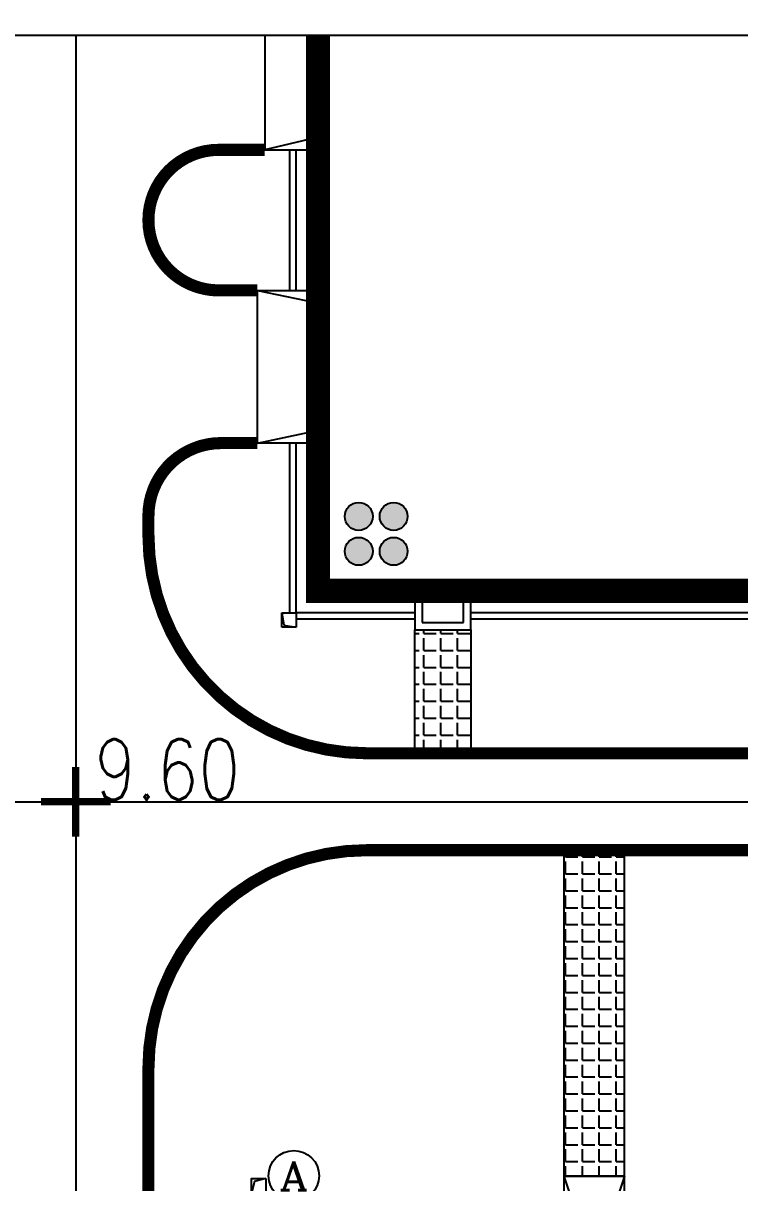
# Model space of a CAD drawing. Extents: x 93518 to 937116, y -359949 to 58022.
# Drawn here: x 688953 to 690415, y -116418 to -114054 of the extents above; entities that cross this region are included whole.
import ezdxf
from ezdxf.enums import TextEntityAlignment as Align

# ---------------------------------------------------------------- set-up
doc = ezdxf.new("R2010")
doc.units = 0
doc.header["$LTSCALE"] = 1000
doc.header["$MEASUREMENT"] = 0
doc.linetypes.add('DASHDOT', pattern=[1, 0.5, -0.25, 0, -0.25])
doc.layers.get('0').update_dxf_attribs({"linetype": 'CONTINUOUS'})
doc.layers.add('AXIS_TEXT', color=7, linetype='CONTINUOUS')
doc.layers.add('Z-本期建构筑物', color=4, linetype='CONTINUOUS')
doc.layers.add('Road_s标高', color=23, linetype='CONTINUOUS', lineweight=0)
doc.styles.add('_TCH_AXIS', font='complex.shx', dxfattribs={"bigfont": 'GBCBIG.shx'})
doc.styles.add('COMPLEX', font='geditxt.shx', dxfattribs={"bigfont": 'hztxt1.shx'})
doc.styles.add('HZ', font='geditxt.shx', dxfattribs={"width": 0.8, "bigfont": 'dxt.shx'})

# ---------------------------------------------------------------- blocks, each defined once
blk = doc.blocks.new('DLZXBG')
at = {"layer": 'Road_s标高', "const_width": 0.3}
for points in [[(0, -1.44), (0, 1.44)], [(-1.44, 0), (1.44, 0)]]:
    blk.add_lwpolyline(points, dxfattribs=at)
blk = doc.blocks.new('_AXISO')
blk.add_circle((0, 0), 0.5)
at = {"layer": 'AXIS_TEXT', "style": 'COMPLEX', "width": 1.041667}
blk.add_attdef('A', text='', height=0.56, dxfattribs=at).set_placement((-0.25, -0.28), (0.25, -0.28), align=Align.FIT)
blk = doc.blocks.new('化水车间')
for p, q in [((2928.372, 1713.636), (2928.25, 1713.15)), ((2928.85, 1713.75), (2928.372, 1713.636)), ((2941.15, 1713.85), (2941.65, 1712.35)), ((2943.65, 1713.85), (2943.15, 1712.35))]:
    blk.add_line(p, q)
blk.add_lwpolyline([(2928.85, 1713.75), (2928.85, 1713.15), (2928.25, 1713.15), (2928.25, 1713.75)], close=True)
blk.add_lwpolyline([(2943.65, 1712.35), (2943.65, 1713.85), (2941.15, 1713.85), (2941.15, 1712.35)])
blk = doc.blocks.new('wq')
h = blk.add_hatch(color=8)
h.dxf.hatch_style = 1
edge = h.paths.add_edge_path()
edge.add_arc((3717.4597, 1741.0723), 0.576, 0, 360)
h = blk.add_hatch(color=8)
h.dxf.hatch_style = 1
edge = h.paths.add_edge_path()
edge.add_arc((3718.8997, 1741.0723), 0.576, 0, 360)
h = blk.add_hatch(color=8)
h.dxf.hatch_style = 1
edge = h.paths.add_edge_path()
edge.add_arc((3717.4597, 1739.6329), 0.576, 0, 360)
h = blk.add_hatch(color=8)
h.dxf.hatch_style = 1
edge = h.paths.add_edge_path()
edge.add_arc((3718.8997, 1739.6329), 0.576, 0, 360)
h = blk.add_hatch()
h.set_pattern_fill('ANGLE', color=8, scale=0.1)
h.set_pattern_definition([(0, (1384.77846, 0), (0, 0.6985), [0.508, -0.1905]), (90, (1384.77846, 0), (-0.6985, 4e-17), [0.508, -0.1905])])
h.paths.add_polyline_path([(3719.7785, 1736.4), (3722.0785, 1736.4), (3722.0785, 1731.3), (3719.7785, 1731.3)])
h = blk.add_hatch()
h.set_pattern_fill('ANGLE', color=8, scale=0.1)
h.set_pattern_definition([(0, (1401.1035, 4.75), (0, 0.6985), [0.508, -0.1905]), (90, (1401.1035, 4.75), (-0.6985, 4e-17), [0.508, -0.1905])])
h.paths.add_polyline_path([(3728.4285, 1727.3), (3725.9285, 1727.3), (3725.9285, 1713.85), (3728.4285, 1713.85)])
at = {"color": 8, "linetype": 'DASHDOT', "ltscale": 10}
for p, q in [((3705.7785, 1760.9255), (3705.7785, 1635)), ((3669.988, 1729.3), (3789.7785, 1729.3))]:
    blk.add_line(p, q, dxfattribs=at)
at = {"color": 8}
for p, q in [((3713.5785, 1760.9255), (3713.5785, 1756.2)), ((3715.6785, 1756.7), (3713.5785, 1756.2)), ((3713.5785, 1756.2), (3715.6785, 1756.2)), ((3714.6185, 1750.4), (3714.6185, 1756.2)), ((3714.8785, 1750.4), (3714.8785, 1756.2)), ((3713.2785, 1744.1), (3713.2785, 1750.4)), ((3713.2785, 1750.4), (3715.6785, 1750.4)), ((3713.2785, 1750.4), (3715.6785, 1749.9)), ((3713.2785, 1744.1), (3715.6785, 1744.6)), ((3715.6785, 1744.1), (3713.2785, 1744.1)), ((3714.6185, 1737.1), (3714.6185, 1744.1)), ((3714.8785, 1737.1), (3714.8785, 1744.1)), ((3719.7785, 1737.9), (3719.7785, 1736.4)), ((3720.0785, 1737.9), (3720.0785, 1736.7)), ((3721.7785, 1736.7), (3721.7785, 1737.9)), ((3722.0785, 1736.4), (3722.0785, 1737.9)), ((3714.2785, 1736.5), (3714.2785, 1737.1)), ((3714.2785, 1737.1), (3714.8785, 1737.1)), ((3714.2785, 1737.1), (3714.3606, 1736.5917)), ((3719.7785, 1737.1), (3714.8785, 1737.1)), ((3714.8785, 1737.1), (3714.8785, 1736.5)), ((3735.1785, 1737.1), (3722.0785, 1737.1)), ((3714.8785, 1736.5), (3714.2785, 1736.5)), ((3714.3606, 1736.5917), (3714.8785, 1736.5)), ((3719.7785, 1736.84), (3714.8785, 1736.84)), ((3720.0785, 1736.7), (3721.7785, 1736.7)), ((3735.1785, 1736.84), (3722.0785, 1736.84)), ((3719.7785, 1736.4), (3722.0785, 1736.4))]:
    blk.add_line(p, q, dxfattribs=at)
for points, const_width in [([(3734.2785, 1760.9255), (3734.2785, 1738), (3715.7785, 1738), (3715.7785, 1760.9255)], 1), ([(3713.5785, 1756.2), (3711.6785, 1756.2)], 0.5), ([(3713.2785, 1750.4), (3711.6785, 1750.4)], 0.5), ([(3713.2785, 1744.1), (3711.7785, 1744.1)], 0.5), ([(3708.7785, 1741.1), (3708.7785, 1740.3)], 0.5), ([(3717.7785, 1731.3), (3777.7785, 1731.3)], 0.5), ([(3717.7785, 1727.3), (3777.7785, 1727.3)], 0.5), ([(3708.7785, 1718.3), (3708.7785, 1650)], 0.5)]:
    blk.add_lwpolyline(points, dxfattribs=dict(at, const_width=const_width))
at = {"color": 4}
blk.add_lwpolyline([(3669.988, 1760.9255), (3827.5926, 1760.9255), (3827.5926, 1609.2374), (3669.988, 1609.2374)], close=True, dxfattribs=at)
at = {"color": 8, "const_width": 0.5}
for points in [[(3711.6785, 1756.2, 1), (3711.6785, 1750.4)], [(3711.7785, 1744.1, 0.4142136), (3708.7785, 1741.1)], [(3708.7785, 1740.3, 0.4142136), (3717.7785, 1731.3)], [(3717.7785, 1727.3, 0.4142136), (3708.7785, 1718.3)]]:
    blk.add_lwpolyline(points, format="xyb", dxfattribs=at)
at = {"color": 8}
for points in [[(3719.7785, 1736.4), (3722.0785, 1736.4), (3722.0785, 1731.3), (3719.7785, 1731.3)], [(3728.4285, 1727.3), (3725.9285, 1727.3), (3725.9285, 1713.85), (3728.4285, 1713.85)]]:
    blk.add_lwpolyline(points, close=True, dxfattribs=at)
for centre in [(3717.4597, 1741.0723), (3718.8997, 1741.0723), (3717.4597, 1739.6329), (3718.8997, 1739.6329)]:
    blk.add_circle(centre, 0.576, dxfattribs=at)
for name, p in [('DLZXBG', (3705.7785, 1729.3)), ('化水车间', (784.7785, 0))]:
    blk.add_blockref(name, p, dxfattribs=at)
ref = blk.add_blockref('_AXISO', (3714.7785, 1713.8667), dxfattribs=dict(at, xscale=2.080001560022083, yscale=2.080001363279917, zscale=2.080001362432444))
ref.add_attrib('A', 'A', dxfattribs={"layer": 'AXIS_TEXT', "height": 1.1766, "style": '_TCH_AXIS', "width": 1.166667}).set_placement((3714.1902, 1713.2784), (3715.3668, 1713.2784), align=Align.FIT)
at = {"color": 8, "style": 'HZ', "width": 0.8}
blk.add_text('9.60', height=2.5, dxfattribs=at).set_placement((3706.5573, 1729.3768, 4.602))
for p in [(3758.7668, 1735.8555), (3729.686, 1643.9264), (3799.3404, 1612.5855)]:
    blk.add_attdef('9.80', p, '', height=3.5, dxfattribs=at)

msp = doc.modelspace()

# ---------------------------------------------------------------- block references
at = {"layer": 'Z-本期建构筑物', "xscale": 49.42079999997804, "yscale": 49.42079999999987, "zscale": 49.42080000000001}
msp.add_blockref('wq', (505917.6, -201104.7), dxfattribs=at)

doc.saveas('drawing.dxf')
